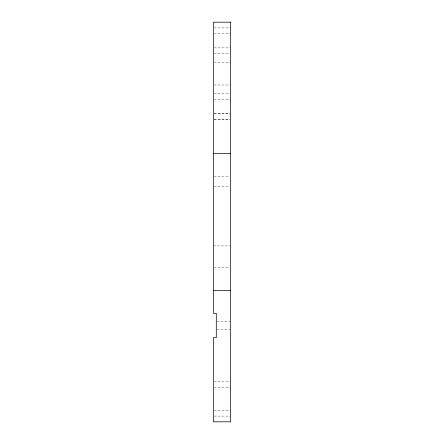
<?xml version="1.0" encoding="UTF-8"?>
<svg xmlns="http://www.w3.org/2000/svg" width="444" height="444" viewBox="0 0 444 444"><rect width="100%" height="100%" fill="white"/><g stroke="black" fill="none" stroke-linecap="round" stroke-linejoin="round"><path stroke-width="0.33" stroke-dasharray="2.22 1.67" d="M214.125 27.911L230.564 27.911M214.125 33.616L230.564 33.616M214.125 47.891L230.564 47.891M214.125 53.596L230.564 53.596M214.119 62.16L230.564 62.16M214.119 84.993L230.564 84.993M214.125 93.556L230.564 93.556M214.125 99.267L230.564 99.267M214.125 113.536L230.564 113.536M214.125 113.636L230.564 113.636M214.125 119.147L230.564 119.147M214.125 119.247L229.881 119.247M214.125 176.329L229.881 176.329M214.125 186.785L229.881 186.785M213.436 245.904L229.881 245.904M214.125 267.671L229.881 267.671M216.972 321.217L230.564 321.217M216.972 329.775L230.564 329.775M214.125 381.857L230.564 381.84M214.125 387.529L230.564 387.551M214.125 410.384L230.564 410.384M214.125 416.089L230.564 416.089"/><path stroke-width="0.67" d="M213.436 153.496L230.564 153.496M213.436 290.504L230.564 290.504M230.564 22.2L213.436 22.2L213.436 313.336L216.295 313.336L216.295 337.656L213.436 337.656L213.436 421.8L230.564 421.8L230.564 22.2"/></g></svg>
